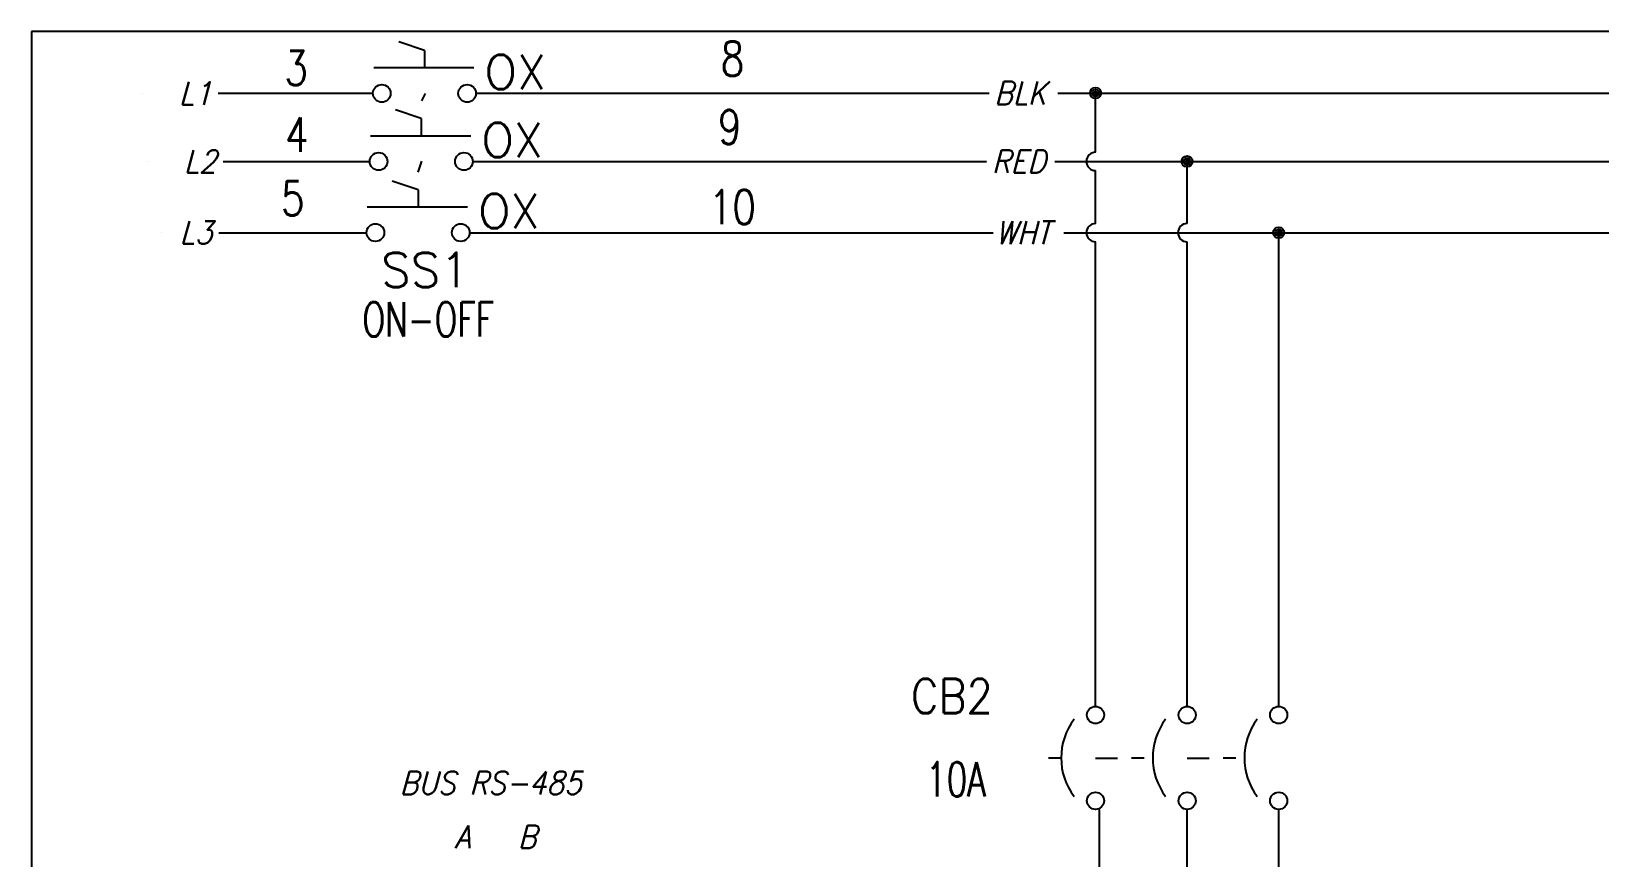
# Model space of a CAD drawing. Header units: inches. Extents: x 15 to 148, y 10 to 111.
# Drawn here: x 126.91 to 135.47, y 106.25 to 110.76 of the extents above; entities that cross this region are included whole.
import ezdxf
from ezdxf.enums import TextEntityAlignment as Align

# ---------------------------------------------------------------- set-up
doc = ezdxf.new("R2010")
doc.units = ezdxf.units.IN
doc.header["$MEASUREMENT"] = 0
doc.linetypes.add('HIDDEN2', pattern=[0.1875, 0.125, -0.0625])
for name, color, linetype in [('BLK_12AWG', 7, 'Continuous'), ('DESC', 250, 'Continuous'), ('LINK', 9, 'HIDDEN2'), ('MISC', 250, 'Continuous'), ('SYMS', 7, 'Continuous'), ('TAGS', 250, 'Continuous'), ('WIREFIXED', 160, 'Continuous')]:
    doc.layers.add(name, color=color, linetype=linetype)
doc.styles.add('WD', font='romans.shx')

# ---------------------------------------------------------------- blocks, each defined once
blk = doc.blocks.new('HT0_LGENERIC')
at = {"style": 'WD', "oblique": 15, "width": 0.9}
blk.add_attdef('COLOR', text='', height=0.125, dxfattribs=at).set_placement((0, 0), align=Align.MIDDLE_CENTER)
at = {"color": 7, "style": 'WD'}
for tag, p in [('X4_TINY_DOT_DONT_REMOVE', (-0.125, 0)), ('X1_TINY_DOT_DONT_REMOVE', (0.125, 0))]:
    blk.add_attdef(tag, p, '', height=0.0001, dxfattribs=at)
at = {"style": 'WD', "flags": 1}
for tag, p in [('X4TERM01', (-0.125, 0)), ('X1TERM01', (0.125, 0))]:
    blk.add_attdef(tag, p, '', height=0.01, dxfattribs=at)
blk = doc.blocks.new('WD_WNH')
at = {"linetype": 'Continuous', "style": 'WD', "width": 0.8}
blk.add_attdef('WIRENO', text='', height=0.125, dxfattribs=at).set_placement((0, 0.0625), align=Align.CENTER)
at = {"style": 'WD', "flags": 1}
for tag, p in [('W01USER', (0, 0.0781)), ('W02USER', (0, 0.0703)), ('W03USER', (0, 0.0625)), ('W04USER', (0, 0.0547)), ('W05USER', (0, 0.0469)), ('W06USER', (0, 0.0391)), ('W07USER', (0, 0.0312)), ('W08USER', (0, 0.0234)), ('W09USER', (0, 0.0156)), ('W10USER', (0, 0.0078))]:
    blk.add_attdef(tag, text='', height=0.005, dxfattribs=at).set_placement(p, align=Align.CENTER)
blk = doc.blocks.new('HSS112')
for p, q in [((0, 0.1562), (-0.0938, 0.1875)), ((0, 0.1562), (0, 0.0938)), ((-0.1849, 0.0938), (0.1801, 0.0938))]:
    blk.add_line(p, q)
for centre in [(-0.1553, 0), (0.1553, 0)]:
    blk.add_circle(centre, 0.0322)
at = {"style": 'WD', "width": 0.7}
for tag, p in [('INST', (0, 0.9821)), ('LOC', (0, 0.8125)), ('DESC1', (0, 0.6562)), ('DESC2', (0, 0.5)), ('XREF', (0, -0.2188))]:
    blk.add_attdef(tag, text='', height=0.125, dxfattribs=at).set_placement(p, align=Align.CENTER)
at = {"style": 'WD'}
blk.add_attdef('TAG1', text='', height=0.125, dxfattribs=at).set_placement((0, 0.3438), align=Align.CENTER)
at = {"style": 'WD', "width": 0.7}
blk.add_attdef('POS1', text='', height=0.125, dxfattribs=at).set_placement((-0.125, 0.1875), align=Align.RIGHT)
blk.add_attdef('POS2', (0.125, 0.1875), '', height=0.125, dxfattribs=at)
at = {"style": 'WD'}
for tag, p, height in [('X2LINK', (0, 0.2188), 0.01), ('STATE', (0.2188, 0.0158), 0.125), ('X8LINK', (0, 0), 0.01)]:
    blk.add_attdef(tag, p, '', height=height, dxfattribs=at)
for tag, p, height, flags in [('CONTACT', (0.2047, 0.1357), 0.01, 1), ('FAMILY', (0.2047, 0.1523), 0.01, 9), ('X4TERM01', (-0.1875, 0), 0.0125, 1), ('X1TERM02', (0.1875, 0), 0.0125, 1)]:
    blk.add_attdef(tag, p, '', height=height, dxfattribs=dict(at, flags=flags))
at = {"linetype": 'Continuous', "style": 'WD', "flags": 9}
for tag, p in [('MFG', (0.2297, 0.1082)), ('CAT', (0.2318, 0.1205)), ('ASSYCODE', (0.25, 0.0938))]:
    blk.add_attdef(tag, text='', height=0.01, dxfattribs=at).set_placement(p, align=Align.CENTER)
at = {"linetype": 'Continuous', "style": 'WD', "flags": 8}
blk.add_attdef('TERM01', text='', height=0.125, dxfattribs=at).set_placement((-0.25, -0.0314), align=Align.TOP_RIGHT)
blk.add_attdef('TERM02', text='', height=0.125, dxfattribs=at).set_placement((0.25, -0.0314), align=Align.TOP_LEFT)
blk = doc.blocks.new('VCB1')
at = {"linetype": 'HIDDEN2'}
blk.add_line((-0.1712, 0), (-0.125, 0), dxfattribs=at)
for centre in [(0, 0.1562), (0, -0.1562)]:
    blk.add_circle(centre, 0.0312)
blk.add_arc((0.1094, 0), 0.2344, 143.1301, 216.8699)
at = {"style": 'WD'}
for tag, p, width in [('INST', (0.2188, 0.3883), 0.7), ('LOC', (0.2188, 0.2188), 0.7), ('TAG1', (0.1269, 0.0644), 0.9), ('XREF', (0.1287, -0.09), 0.7), ('DESC1', (0.1287, -0.242), 0.7), ('DESC2', (0.1287, -0.3893), 0.7)]:
    blk.add_attdef(tag, p, '', height=0.125, dxfattribs=dict(at, width=width))
at = {"linetype": 'Continuous', "style": 'WD'}
for tag, height, flags, p in [('TERM01', 0.125, 8, (-0.055, 0.2066)), ('MFG', 0.01, 9, (-0.1421, -0.0881)), ('CAT', 0.01, 9, (-0.1421, -0.0731))]:
    blk.add_attdef(tag, text='', height=height, dxfattribs=dict(at, flags=flags)).set_placement(p, align=Align.RIGHT)
at = {"style": 'WD', "width": 0.7}
blk.add_attdef('RATING1', text='', height=0.125, dxfattribs=at).set_placement((-0.1875, 0.0625), align=Align.RIGHT)
at = {"color": 7, "style": 'WD', "flags": 1}
for tag, p in [('X2TERM01', (0, 0.1875)), ('X8TERM02', (0, -0.1875))]:
    blk.add_attdef(tag, p, '', height=0.0125, dxfattribs=at)
at = {"color": 7, "style": 'WD'}
for tag, p in [('X4LINK', (-0.25, 0)), ('X1LINK', (0, 0))]:
    blk.add_attdef(tag, p, '', height=0.01, dxfattribs=at)
at = {"style": 'WD', "flags": 9}
for tag, p in [('FAMILY', (-0.1421, -0.0365)), ('CONTACT', (-0.1288, -0.1291))]:
    blk.add_attdef(tag, text='', height=0.01, dxfattribs=at).set_placement(p, align=Align.RIGHT)
at = {"linetype": 'Continuous', "style": 'WD', "flags": 9}
blk.add_attdef('ASSYCODE', text='', height=0.01, dxfattribs=at).set_placement((-0.1533, -0.1061), align=Align.CENTER)
at = {"linetype": 'Continuous', "style": 'WD', "flags": 8}
blk.add_attdef('TERM02', text='', height=0.125, dxfattribs=at).set_placement((-0.0407, -0.2134), align=Align.TOP_RIGHT)
blk = doc.blocks.new('VCB2')
at = {"linetype": 'HIDDEN2'}
blk.add_line((-0.2027, 0), (-0.1564, 0), dxfattribs=at)
for centre in [(0, 0.1562), (0, -0.1562)]:
    blk.add_circle(centre, 0.0312)
blk.add_arc((0.1094, 0), 0.2344, 143.1301, 216.8699)
at = {"style": 'WD'}
for tag, p, width in [('INST', (0.2188, 0.3883), 0.7), ('LOC', (0.2188, 0.2188), 0.7), ('TAG2', (0.1269, 0.0644), 0.9), ('XREF', (0.1287, -0.09), 0.7), ('DESC1', (0.1287, -0.242), 0.7), ('DESC2', (0.1287, -0.3893), 0.7)]:
    blk.add_attdef(tag, p, '', height=0.125, dxfattribs=dict(at, width=width))
at = {"linetype": 'Continuous', "style": 'WD', "flags": 8}
blk.add_attdef('TERM01', text='', height=0.125, dxfattribs=at).set_placement((-0.055, 0.2066), align=Align.RIGHT)
at = {"style": 'WD', "width": 0.7}
blk.add_attdef('RATING1', text='', height=0.125, dxfattribs=at).set_placement((-0.1875, 0.0625), align=Align.RIGHT)
at = {"color": 7, "style": 'WD', "flags": 1}
for tag, p in [('X2TERM01', (0, 0.1875)), ('X8TERM02', (0, -0.1875))]:
    blk.add_attdef(tag, p, '', height=0.0125, dxfattribs=at)
at = {"color": 7, "style": 'WD'}
for tag, p in [('X4LINK', (-0.25, 0)), ('X1LINK', (0, 0))]:
    blk.add_attdef(tag, p, '', height=0.01, dxfattribs=at)
at = {"style": 'WD', "flags": 9}
for tag, p in [('CONTACT', (-0.1288, -0.0556)), ('FAMILY', (-0.1421, -0.0365))]:
    blk.add_attdef(tag, text='', height=0.01, dxfattribs=at).set_placement(p, align=Align.RIGHT)
at = {"linetype": 'Continuous', "style": 'WD', "flags": 8}
blk.add_attdef('TERM02', text='', height=0.125, dxfattribs=at).set_placement((-0.0407, -0.2134), align=Align.TOP_RIGHT)
blk = doc.blocks.new('WDDOT')
for radius in [0.03, 0.0187, 0.00929]:
    blk.add_circle((0, 0), radius)

msp = doc.modelspace()

# ---------------------------------------------------------------- linework, layer by layer
at = {"color": 7, "linetype": 'Continuous'}
for p, q in [((147.6602, 110.7588), (126.9102, 110.7588)), ((126.9102, 110.7588), (126.9102, 94.5738))]:
    msp.add_line(p, q, dxfattribs=at)
at = {"layer": 'BLK_12AWG'}
for p, q in [((127.9305, 110.4219), (128.775, 110.4219)), ((129.3375, 110.4219), (132.1386, 110.4219)), ((132.5131, 110.4219), (146.5435, 110.4219)), ((132.7197, 110.0984), (132.7197, 110.4219)), ((127.9575, 110.0484), (128.7575, 110.0484)), ((129.32, 110.0484), (132.1254, 110.0484)), ((132.498, 110.0484), (146.5435, 110.0484)), ((133.2197, 109.7095), (133.2197, 110.0484)), ((132.7197, 109.7095), (132.7197, 109.9984)), ((127.9343, 109.6595), (128.7401, 109.6595)), ((129.3026, 109.6595), (132.1612, 109.6595)), ((132.5465, 109.6595), (146.5506, 109.6595)), ((132.7197, 107.0731), (132.7197, 109.6095)), ((133.2197, 107.0731), (133.2197, 109.6095)), ((133.7197, 107.0731), (133.7197, 109.6595)), ((132.7419, 104.8377), (132.7419, 106.5106)), ((133.2197, 105.4872), (133.2197, 106.5106)), ((133.7197, 105.6937), (133.7197, 106.5106))]:
    msp.add_line(p, q, dxfattribs=at)
for centre in [(132.7197, 110.0484), (132.7197, 109.6595), (133.2197, 109.6595)]:
    msp.add_arc(centre, 0.05, 90, 270, dxfattribs=at)
at = {"layer": 'LINK'}
for points in [[(129.06, 110.42), (129.04, 110.38)], [(129.04, 110.05), (129.02, 109.99)], [(132.72, 106.79), (132.84, 106.79)], [(133.22, 106.79), (133.34, 106.79)]]:
    msp.add_lwpolyline(points, dxfattribs=at)

# ---------------------------------------------------------------- block references
at = {"layer": 'SYMS'}
ref = msp.add_blockref('HSS112', (129.0563, 110.4202), dxfattribs=dict(at, xscale=1.5, yscale=1.5, zscale=1.5))
ref.add_attrib('STATE', 'OX', (129.3844, 110.4438), dxfattribs={"layer": 'MISC', "height": 0.1875, "style": 'WD'})
ref = msp.add_blockref('HT0_LGENERIC', (127.8055, 110.42), dxfattribs=at)
ref.add_attrib('X1_TINY_DOT_DONT_REMOVE', '.', (128.105, 110.42), dxfattribs={"layer": 'MISC', "color": 7, "height": 0.0001, "style": 'WD'})
ref.add_attrib('X4_TINY_DOT_DONT_REMOVE', '.', (127.5171, 110.42), dxfattribs={"layer": 'MISC', "color": 7, "height": 0.0001, "style": 'WD'})
ref.add_attrib('COLOR', 'L1', dxfattribs={"layer": 'MISC', "height": 0.125, "style": 'WD', "oblique": 15, "width": 0.9}).set_placement((127.8055, 110.42), align=Align.MIDDLE_CENTER)
ref = msp.add_blockref('HT0_LGENERIC', (132.3091, 110.4219), dxfattribs=at)
ref.add_attrib('X1_TINY_DOT_DONT_REMOVE', '.', (132.5131, 110.4219), dxfattribs={"layer": 'MISC', "color": 7, "height": 0.0001, "style": 'WD'})
ref.add_attrib('X4_TINY_DOT_DONT_REMOVE', '.', (132.1386, 110.4219), dxfattribs={"layer": 'MISC', "color": 7, "height": 0.0001, "style": 'WD'})
ref.add_attrib('COLOR', 'BLK', dxfattribs={"layer": 'MISC', "height": 0.125, "style": 'WD', "oblique": 15, "width": 0.9}).set_placement((132.3091, 110.4219), align=Align.MIDDLE_CENTER)
for p in [(132.7197, 110.4219), (133.2197, 110.0484), (133.7197, 109.6595)]:
    msp.add_blockref('WDDOT', p, dxfattribs=at)
ref = msp.add_blockref('HSS112', (129.0388, 110.0484), dxfattribs=dict(at, xscale=1.5, yscale=1.5, zscale=1.5))
ref.add_attrib('STATE', 'OX', (129.3669, 110.0721), dxfattribs={"layer": 'MISC', "height": 0.1875, "style": 'WD'})
ref = msp.add_blockref('HT0_LGENERIC', (127.8325, 110.0484), dxfattribs=at)
ref.add_attrib('X1_TINY_DOT_DONT_REMOVE', '.', (128.1321, 110.0484), dxfattribs={"layer": 'MISC', "color": 7, "height": 0.0001, "style": 'WD'})
ref.add_attrib('X4_TINY_DOT_DONT_REMOVE', '.', (127.5441, 110.0484), dxfattribs={"layer": 'MISC', "color": 7, "height": 0.0001, "style": 'WD'})
ref.add_attrib('COLOR', 'L2', dxfattribs={"layer": 'MISC', "height": 0.125, "style": 'WD', "oblique": 15, "width": 0.9}).set_placement((127.8325, 110.0484), align=Align.MIDDLE_CENTER)
ref = msp.add_blockref('HT0_LGENERIC', (132.3013, 110.0484), dxfattribs=at)
ref.add_attrib('X1_TINY_DOT_DONT_REMOVE', '.', (132.498, 110.0484), dxfattribs={"layer": 'MISC', "color": 7, "height": 0.0001, "style": 'WD'})
ref.add_attrib('X4_TINY_DOT_DONT_REMOVE', '.', (132.1254, 110.0484), dxfattribs={"layer": 'MISC', "color": 7, "height": 0.0001, "style": 'WD'})
ref.add_attrib('COLOR', 'RED', dxfattribs={"layer": 'MISC', "height": 0.125, "style": 'WD', "oblique": 15, "width": 0.9}).set_placement((132.3013, 110.0484), align=Align.MIDDLE_CENTER)
ref = msp.add_blockref('HSS112', (129.0213, 109.66), dxfattribs=dict(at, xscale=1.5, yscale=1.5, zscale=1.5))
ref.add_attrib('STATE', 'OX', (129.3494, 109.6836), dxfattribs={"layer": 'MISC', "height": 0.1875, "style": 'WD'})
ref.add_attrib('DESC1', 'ON-OFF', dxfattribs={"layer": 'DESC', "height": 0.1875, "style": 'WD', "width": 0.7}).set_placement((129.0778, 109.092), align=Align.CENTER)
ref.add_attrib('TAG1', 'SS1', dxfattribs={"layer": 'TAGS', "height": 0.1875, "style": 'WD'}).set_placement((129.0613, 109.3629), align=Align.CENTER)
ref = msp.add_blockref('HT0_LGENERIC', (127.8093, 109.6608), dxfattribs=at)
ref.add_attrib('X1_TINY_DOT_DONT_REMOVE', '.', (128.0204, 109.6608), dxfattribs={"layer": 'MISC', "color": 7, "height": 0.0001, "style": 'WD'})
ref.add_attrib('X4_TINY_DOT_DONT_REMOVE', '.', (127.62, 109.6608), dxfattribs={"layer": 'MISC', "color": 7, "height": 0.0001, "style": 'WD'})
ref.add_attrib('COLOR', 'L3', dxfattribs={"layer": 'MISC', "height": 0.125, "style": 'WD', "oblique": 15, "width": 0.9}).set_placement((127.8093, 109.6608), align=Align.MIDDLE_CENTER)
ref = msp.add_blockref('HT0_LGENERIC', (132.3237, 109.6602), dxfattribs=at)
ref.add_attrib('X1_TINY_DOT_DONT_REMOVE', '.', (132.5465, 109.6602), dxfattribs={"layer": 'MISC', "color": 7, "height": 0.0001, "style": 'WD'})
ref.add_attrib('X4_TINY_DOT_DONT_REMOVE', '.', (132.1612, 109.6602), dxfattribs={"layer": 'MISC', "color": 7, "height": 0.0001, "style": 'WD'})
ref.add_attrib('COLOR', 'WHT', dxfattribs={"layer": 'MISC', "height": 0.125, "style": 'WD', "oblique": 15, "width": 0.9}).set_placement((132.3237, 109.6602), align=Align.MIDDLE_CENTER)
ref = msp.add_blockref('VCB1', (132.7197, 106.7918), dxfattribs=dict(at, xscale=1.5, yscale=1.5, zscale=1.5))
ref.add_attrib('DESC1', '10A', (131.7942, 106.5811), dxfattribs={"layer": 'DESC', "height": 0.1875, "style": 'WD', "width": 0.7})
ref.add_attrib('TAG1', 'CB2', (131.7113, 107.0351), dxfattribs={"layer": 'TAGS', "height": 0.1875, "style": 'WD', "width": 0.9})
at = {"layer": 'SYMS', "xscale": 1.5, "yscale": 1.5, "zscale": 1.5}
for p in [(133.2197, 106.7918), (133.7197, 106.7918)]:
    msp.add_blockref('VCB2', p, dxfattribs=at)
at = {"layer": 'SYMS'}
ref = msp.add_blockref('HT0_LGENERIC', (129.4176, 106.6551), dxfattribs=at)
ref.add_attrib('X1_TINY_DOT_DONT_REMOVE', '.', (129.6286, 106.6551), dxfattribs={"layer": 'MISC', "color": 7, "height": 0.0001, "style": 'WD'})
ref.add_attrib('X4_TINY_DOT_DONT_REMOVE', '.', (129.2283, 106.6551), dxfattribs={"layer": 'MISC', "color": 7, "height": 0.0001, "style": 'WD'})
ref.add_attrib('COLOR', 'BUS RS-485', dxfattribs={"layer": 'MISC', "height": 0.125, "style": 'WD', "oblique": 15, "width": 0.9}).set_placement((129.4176, 106.6551), align=Align.MIDDLE_CENTER)
ref = msp.add_blockref('HT0_LGENERIC', (129.444, 106.3608), dxfattribs=at)
ref.add_attrib('X1_TINY_DOT_DONT_REMOVE', '.', (129.6551, 106.3608), dxfattribs={"layer": 'MISC', "color": 7, "height": 0.0001, "style": 'WD'})
ref.add_attrib('X4_TINY_DOT_DONT_REMOVE', '.', (129.2548, 106.3608), dxfattribs={"layer": 'MISC', "color": 7, "height": 0.0001, "style": 'WD'})
ref.add_attrib('COLOR', 'A   B', dxfattribs={"layer": 'MISC', "height": 0.125, "style": 'WD', "oblique": 15, "width": 0.9}).set_placement((129.444, 106.3608), align=Align.MIDDLE_CENTER)
at = {"layer": 'WIREFIXED'}
ref = msp.add_blockref('WD_WNH', (130.7381, 110.4219), dxfattribs=dict(at, xscale=1.5, yscale=1.5, zscale=1.5))
ref.add_attrib('WIRENOF', '8', dxfattribs={"linetype": 'Continuous', "height": 0.1875, "style": 'WD', "width": 0.8}).set_placement((130.7381, 110.5157), align=Align.CENTER)
ref = msp.add_blockref('WD_WNH', (128.356, 110.372), dxfattribs=dict(at, xscale=1.5, yscale=1.5, zscale=1.5))
ref.add_attrib('WIRENOF', '3', dxfattribs={"linetype": 'Continuous', "height": 0.1875, "style": 'WD', "width": 0.8}).set_placement((128.356, 110.4658), align=Align.CENTER)
ref = msp.add_blockref('WD_WNH', (128.3596, 110.0071), dxfattribs=dict(at, xscale=1.5, yscale=1.5, zscale=1.5))
ref.add_attrib('WIRENOF', '4', dxfattribs={"linetype": 'Continuous', "height": 0.1875, "style": 'WD', "width": 0.8}).set_placement((128.3596, 110.1009), align=Align.CENTER)
ref = msp.add_blockref('WD_WNH', (130.7227, 110.0484), dxfattribs=dict(at, xscale=1.5, yscale=1.5, zscale=1.5))
ref.add_attrib('WIRENOF', '9', dxfattribs={"linetype": 'Continuous', "height": 0.1875, "style": 'WD', "width": 0.8}).set_placement((130.7227, 110.1422), align=Align.CENTER)
ref = msp.add_blockref('WD_WNH', (128.3372, 109.6595), dxfattribs=dict(at, xscale=1.5, yscale=1.5, zscale=1.5))
ref.add_attrib('WIRENOF', '5', dxfattribs={"linetype": 'Continuous', "height": 0.1875, "style": 'WD', "width": 0.8}).set_placement((128.3372, 109.7533), align=Align.CENTER)
ref = msp.add_blockref('WD_WNH', (130.7373, 109.6119), dxfattribs=dict(at, xscale=1.5, yscale=1.5, zscale=1.5))
ref.add_attrib('WIRENOF', '10', dxfattribs={"linetype": 'Continuous', "height": 0.1875, "style": 'WD', "width": 0.8}).set_placement((130.7373, 109.7056), align=Align.CENTER)

doc.saveas('drawing.dxf')
